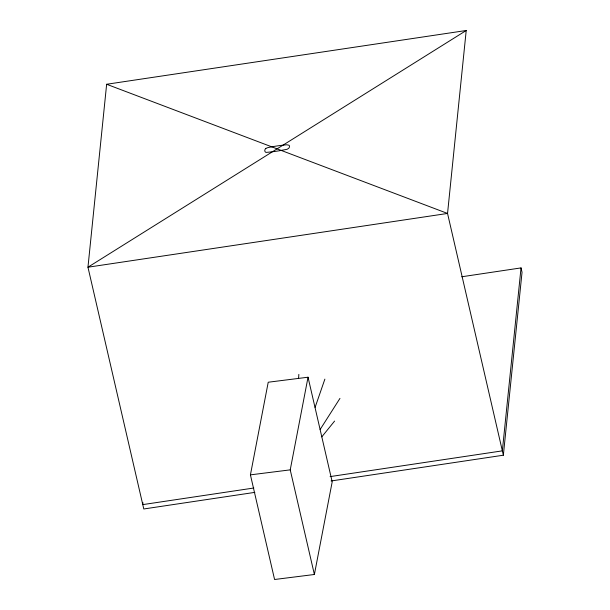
<?xml version="1.0" encoding="UTF-8"?>
<svg xmlns="http://www.w3.org/2000/svg" width="610" height="610" viewBox="0 0 610 610"><rect width="100%" height="100%" fill="white"/><g stroke="black" fill="none" stroke-linecap="round" stroke-linejoin="round"><path stroke-width="0.91" d="M298.603 378.124L298.847 374.38M331.1 480.97L503.357 455.212L447.542 213.447L466.215 30.5L106.643 84.264L87.962 267.21L143.785 508.976L254.858 492.369M142.969 502.724L142.778 504.615L253.851 488.008M461.724 276.772L521.032 267.904L502.35 450.859L330.094 476.608M503.357 455.212L522.038 272.266L521.032 267.904M250.42 474.862L268.225 382.226L308.035 377.216L332.191 481.854L314.386 574.49L274.576 579.5L250.42 474.862L290.23 469.86L308.035 377.216M315.103 407.35L324.878 379.123M320.113 429.531L339.961 398.376M321.79 436.859L334.593 421.075M466.215 30.5L87.962 267.21L447.542 213.447L106.643 84.264M290.23 469.86L314.386 574.49M265.83 148.398L265.518 148.749A8.349 4.011 -13 0 0 265.205 151.821L265.441 152.081A1.662 0.801 -13 0 0 266.677 152.347L268.636 152.172A81.648 39.208 -13 0 0 278.923 150.83L287.104 149.29L288.736 148.299A8.349 4.011 -13 0 0 289.048 145.233L286.791 144.776A82.22 39.482 -13 0 0 267.942 147.589L265.83 148.398"/></g></svg>
